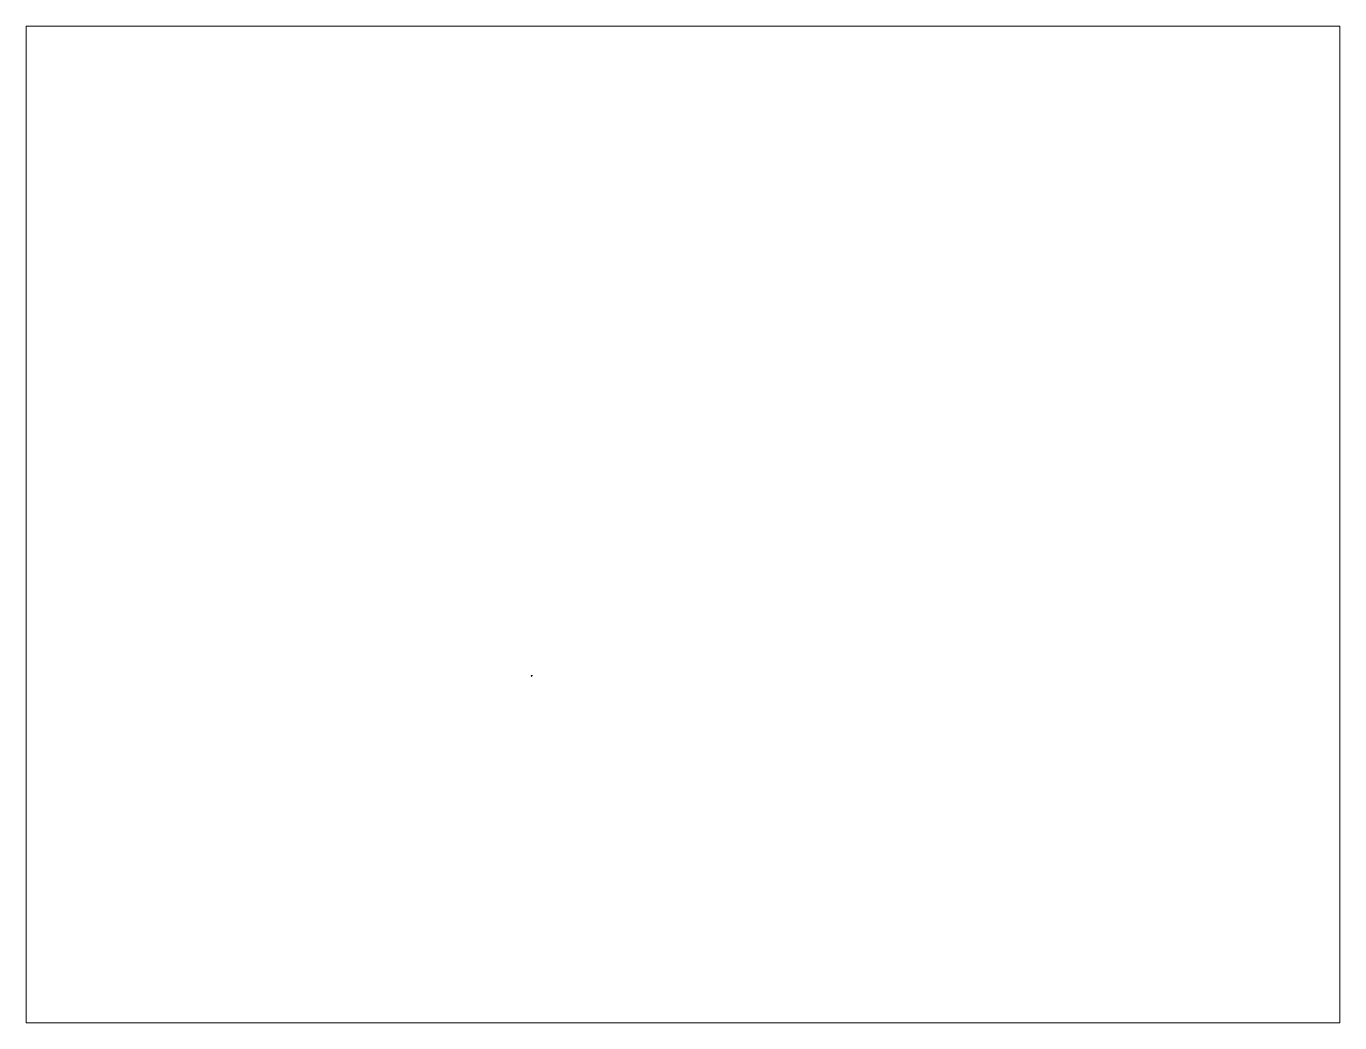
# Paper-space layout 'Layout2' of a CAD drawing. Extents: x 26 to 231, y 20 to 176.
# The model-space entities are those that its viewports show. They can reach past a viewport. Long polylines and large blocks are cut down to what shows.
import ezdxf

# ---------------------------------------------------------------- set-up
doc = ezdxf.new("R2010")
doc.units = 13
doc.layers.add('MAGNET', color=11, linetype='Continuous')

msp = doc.modelspace()

# ---------------------------------------------------------------- linework, layer by layer
at = {"layer": 'MAGNET'}
for points in [[(-470, -470.1), (-470.1, -470), (-471.9, -471), (-471.8, -471.1)], [(-470.1, -469.9), (-469.9, -469.9), (-469.9, -467.9), (-470.1, -467.9)], [(-469.9, -470), (-470, -470.1), (-468.2, -471.1), (-468.1, -471)]]:
    msp.add_lwpolyline(points, close=True, dxfattribs=at)

psp = doc.layouts.new('Layout2')

# ---------------------------------------------------------------- viewports
at = {"layer": '0', "view_target_point": (-10, -10)}
psp.add_viewport(center=(128.5, 97.5), size=(205.6, 156), view_center_point=(0, 0), view_height=3030, dxfattribs=at)

doc.saveas('drawing.dxf')
